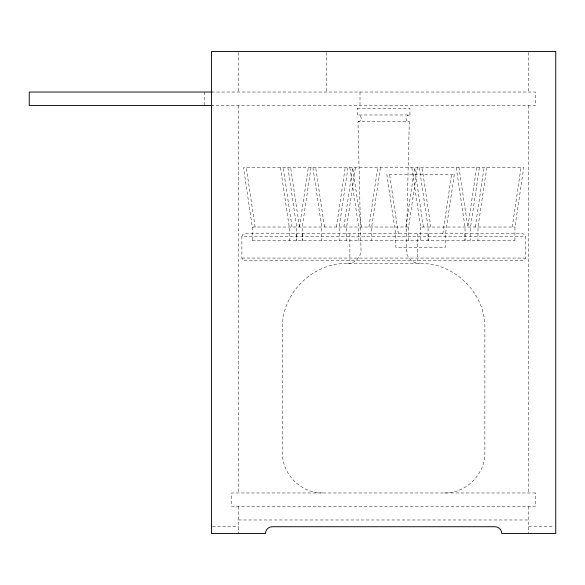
<?xml version="1.0" encoding="UTF-8"?>
<svg xmlns="http://www.w3.org/2000/svg" width="585" height="585" viewBox="0 0 585 585"><rect width="100%" height="100%" fill="white"/><g stroke="black" fill="none" stroke-linecap="round" stroke-linejoin="round"><path stroke-width="0.44" stroke-dasharray="2.92 2.19" d="M357.369 114.974L357.42 108.225M409.273 114.974C404.944 114.843 404.871 121.943 409.273 121.724L406.231 249.656C405.939 256.983 412.388 263.594 419.723 263.477M299.513 227.024L308.288 167.624M311.015 167.624L302.24 227.024L302.24 240.523M336.448 227.024L345.223 167.624M347.951 167.624L339.176 227.024L339.139 240.523M343.907 227.024L352.682 167.624L361.435 227.024M355.409 167.624L346.634 227.024L346.598 240.523M368.93 227.024L377.705 167.624M380.44 167.624L371.665 227.024L371.665 240.523M405.873 227.024L414.648 167.624L423.401 227.024M408.601 240.523L408.601 227.024L417.376 167.624M442.808 233.773L451.583 174.374M476.607 167.624L467.832 227.024L458.991 167.624M479.342 167.624L470.567 227.024L470.523 240.523M475.291 227.024L484.066 167.624M486.793 167.624L478.018 227.024L477.982 240.523M512.233 227.024L521.008 167.624M514.924 240.523L514.961 227.024L523.736 167.624L243.514 167.624L252.289 227.024L252.332 240.523M241.876 236.472L242.665 234.563L244.574 233.773L522.676 233.773L524.584 234.563L525.374 236.472L525.374 258.073L524.584 259.981L522.676 260.778L244.574 260.778L242.665 259.981L241.876 258.073L241.876 236.472L525.374 236.472M358.108 121.724C362.422 121.775 362.225 114.843 357.976 114.974M347.527 263.477C354.861 263.586 361.311 256.983 361.018 249.656L357.976 121.724L409.273 121.724M444.373 492.972C466.091 493.426 485.323 474.186 484.877 452.476L484.877 328.273C485.674 293.641 454.706 262.672 420.074 263.477L347.176 263.477C312.544 262.672 281.575 293.641 282.372 328.273L282.372 452.476C281.926 474.186 301.158 493.426 322.876 492.972M211.499 92.028L535.502 92.028L535.502 105.527L211.499 105.527M357.303 108.225L409.953 108.225L409.953 114.974L357.303 114.974M252.289 227.024L408.601 227.024M411.84 167.624L420.615 227.024L514.961 227.024M252.289 240.523L514.961 240.523M241.876 258.073L525.374 258.073M238.497 519.977L528.752 519.977M212.399 526.727L238.497 526.727M528.752 526.727L554.061 526.727M430.86 227.024L422.048 167.624M398.378 233.773L389.566 174.374M324.499 227.024L315.688 167.624M299.476 227.024L290.665 167.624M292.017 227.024L283.206 167.624M255.082 227.024L246.27 167.624M456.234 167.624L465.009 227.024L465.009 240.523M419.299 167.624L428.074 227.024L428.074 240.523M349.874 167.624L358.649 227.024L358.649 240.523M312.938 167.624L321.713 227.024L321.713 240.523M287.908 167.624L296.683 227.024L296.683 240.523L296.727 233.773M280.456 167.624L289.231 227.024L289.268 240.523M528.752 52.423L528.752 92.028M528.752 105.527L528.752 492.972M528.752 506.478L528.752 533.476M465.046 233.773L465.046 240.523M428.11 233.773L428.11 240.523M420.615 227.024L420.652 240.523M417.376 233.773L417.376 260.778M360.002 92.028L360.002 105.527M349.874 233.773L349.874 260.778M326.759 52.423L326.759 92.028M302.204 233.773L302.204 240.523M238.497 52.423L238.497 92.028M238.497 105.527L238.497 492.972M238.497 506.478L238.497 533.476M204.75 92.028L204.75 104.627M454.311 174.374L445.536 233.773L445.536 247.272L395.592 247.272L395.592 233.773L386.817 174.374L454.311 174.374M535.502 492.972L231.748 492.972L231.748 506.478L535.502 506.478L535.502 492.972"/><path stroke-width="0.88" d="M212.062 92.028L29.25 92.028L29.25 105.527L212.062 105.527M555.75 51.524L211.499 51.524L211.499 533.476L265.502 533.476A6.749 6.749 0 0 1 272.252 526.727L494.998 526.727A6.749 6.749 0 0 1 501.747 533.476L555.75 533.476L555.75 51.524"/></g></svg>
